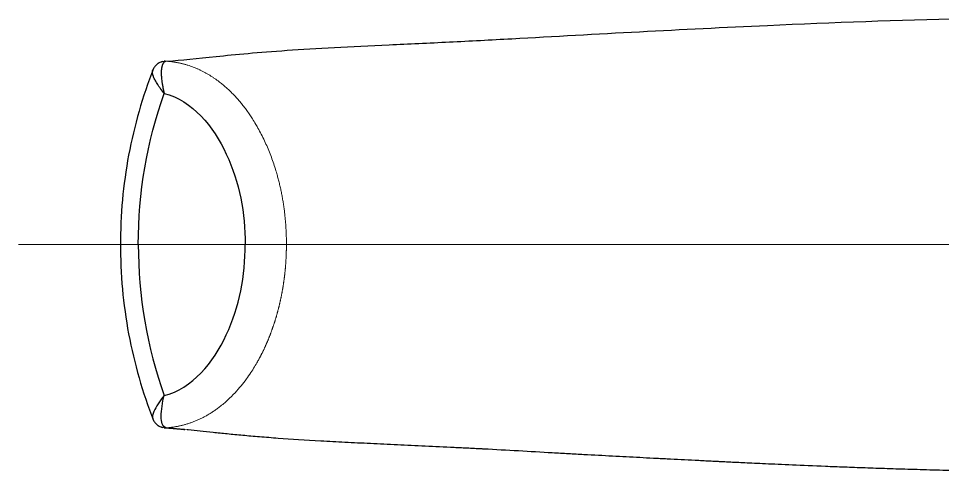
# Model space of a CAD drawing. Header units: millimetres. Extents: x 2151 to 2745, y 1423 to 1843.
# Drawn here: x 2367.58 to 2413.26, y 1724.39 to 1746.71 of the extents above; entities that cross this region are included whole.
import ezdxf

# ---------------------------------------------------------------- set-up
doc = ezdxf.new("R2010")
doc.units = ezdxf.units.MM
doc.linetypes.add('CENTERX2', pattern=[101.6, 63.5, -12.7, 12.7, -12.7])
doc.layers.add('CENTER', color=1, linetype='CENTERX2', lineweight=15)

msp = doc.modelspace()

# ---------------------------------------------------------------- linework, layer by layer
at = {"linetype": 'Continuous', "lineweight": 25}
for centre, major_axis, start_param, end_param in [((2374.85, 1744), (0.144, -0.582), 3.147279, 3.287297), ((2374.85, 1727.094), (0.144, 0.582), 2.995888, 3.135906)]:
    msp.add_ellipse(centre, major_axis=major_axis, ratio=0.929379, start_param=start_param, end_param=end_param, dxfattribs=at)
at = {"linetype": 'Continuous', "lineweight": 18}
for centre, major_axis, start_param, end_param in [((2374.85, 1744), (0.144, -0.582), 2.844074, 3.147279), ((2374.85, 1727.094), (0.144, 0.582), 3.135906, 3.439111)]:
    msp.add_ellipse(centre, major_axis=major_axis, ratio=0.929379, start_param=start_param, end_param=end_param, dxfattribs=at)
at = {"linetype": 'Continuous', "lineweight": 25}
for points, knots in [([(2374.953, 1744.604), (2375.638, 1744.652), (2376.407, 1744.736), (2378.311, 1744.932), (2379.442, 1745.041), (2381.569, 1745.185), (2382.359, 1745.232), (2384.045, 1745.322), (2384.944, 1745.366), (2386.858, 1745.455), (2387.867, 1745.5), (2389.9, 1745.599), (2390.931, 1745.653), (2394.053, 1745.827), (2396.17, 1745.947), (2400.381, 1746.167), (2402.49, 1746.273), (2407.86, 1746.518), (2411.086, 1746.634), (2414.276, 1746.708)], [0, 0, 0, 0, 0.130163, 0.130163, 0.263147, 0.263147, 0.329639, 0.329639, 0.39613, 0.39613, 0.462622, 0.462622, 0.529114, 0.529114, 0.662097, 0.662097, 0.795081, 0.795081, 1, 1, 1, 1]), ([(2374.705, 1744.582), (2374.643, 1744.566), (2374.529, 1744.521), (2374.384, 1744.412), (2374.277, 1744.276), (2374.23, 1744.176), (2374.212, 1744.125)], [0, 0, 0, 0, 0.266406, 0.527519, 0.773891, 1, 1, 1, 1]), ([(2374.871, 1744.596), (2374.868, 1744.595), (2374.864, 1744.594), (2374.857, 1744.592), (2374.85, 1744.59), (2374.843, 1744.587), (2374.836, 1744.585), (2374.83, 1744.582), (2374.823, 1744.578), (2374.817, 1744.575), (2374.81, 1744.571), (2374.804, 1744.567), (2374.798, 1744.562), (2374.792, 1744.558), (2374.786, 1744.553), (2374.78, 1744.548), (2374.774, 1744.542), (2374.769, 1744.537), (2374.763, 1744.531), (2374.758, 1744.525), (2374.752, 1744.518), (2374.747, 1744.511), (2374.742, 1744.504), (2374.737, 1744.497), (2374.732, 1744.489), (2374.727, 1744.482), (2374.722, 1744.473), (2374.718, 1744.465), (2374.713, 1744.456), (2374.709, 1744.447), (2374.705, 1744.438), (2374.701, 1744.429), (2374.697, 1744.419), (2374.693, 1744.409), (2374.689, 1744.399), (2374.685, 1744.388), (2374.682, 1744.378), (2374.679, 1744.367), (2374.675, 1744.355), (2374.672, 1744.344), (2374.669, 1744.332), (2374.666, 1744.32), (2374.664, 1744.308), (2374.661, 1744.295), (2374.659, 1744.282), (2374.656, 1744.27), (2374.654, 1744.256), (2374.652, 1744.243), (2374.65, 1744.229), (2374.648, 1744.215), (2374.647, 1744.201), (2374.645, 1744.187), (2374.644, 1744.172), (2374.643, 1744.158), (2374.642, 1744.143), (2374.641, 1744.128), (2374.64, 1744.112), (2374.639, 1744.097), (2374.639, 1744.081), (2374.638, 1744.036), (2374.638, 1743.957), (2374.644, 1743.838), (2374.656, 1743.709), (2374.671, 1743.59), (2374.687, 1743.483), (2374.702, 1743.391), (2374.716, 1743.319), (2374.725, 1743.27), (2374.73, 1743.246), (2374.735, 1743.223), (2374.739, 1743.202), (2374.743, 1743.181), (2374.747, 1743.162), (2374.751, 1743.144), (2374.754, 1743.127), (2374.758, 1743.111), (2374.761, 1743.097), (2374.764, 1743.083), (2374.767, 1743.071), (2374.769, 1743.06), (2374.771, 1743.05), (2374.773, 1743.041), (2374.775, 1743.033), (2374.777, 1743.026), (2374.778, 1743.021), (2374.78, 1743.016), (2374.78, 1743.013), (2374.781, 1743.01), (2374.782, 1743.009), (2374.782, 1743.009)], [0, 0, 0, 0, 0.007919, 0.015869, 0.023849, 0.03186, 0.0399, 0.04797, 0.05607, 0.064199, 0.072358, 0.080545, 0.088762, 0.097007, 0.105279, 0.11358, 0.121909, 0.130264, 0.138647, 0.147056, 0.155491, 0.163952, 0.172439, 0.18095, 0.189486, 0.198046, 0.206629, 0.215236, 0.223865, 0.232517, 0.24119, 0.249884, 0.258599, 0.267335, 0.276089, 0.284863, 0.293656, 0.302466, 0.311293, 0.320138, 0.328998, 0.337874, 0.346765, 0.355671, 0.36459, 0.373522, 0.382467, 0.391424, 0.400392, 0.40937, 0.418359, 0.427357, 0.436363, 0.445378, 0.4544, 0.463429, 0.472464, 0.481505, 0.49055, 0.4996, 0.558647, 0.620154, 0.683837, 0.749366, 0.789211, 0.830969, 0.874477, 0.885622, 0.896211, 0.906253, 0.915753, 0.924717, 0.933153, 0.941064, 0.948458, 0.955339, 0.961713, 0.967584, 0.972956, 0.977834, 0.982221, 0.986121, 0.989537, 0.992472, 0.994927, 0.996906, 0.998409, 0.999439, 1, 1, 1, 1]), ([(2374.253, 1744.237), (2373.983, 1743.546), (2373.509, 1742.146), (2372.994, 1739.97), (2372.686, 1737.745), (2372.619, 1736.249), (2372.621, 1735.494)], [0, 0, 0, 0, 0.249997, 0.499229, 0.748827, 1, 1, 1, 1]), ([(2374.782, 1743.009), (2374.782, 1743.009), (2374.781, 1743.009), (2374.781, 1743.01), (2374.78, 1743.011), (2374.779, 1743.013), (2374.777, 1743.015), (2374.775, 1743.018), (2374.773, 1743.021), (2374.77, 1743.024), (2374.767, 1743.028), (2374.763, 1743.033), (2374.759, 1743.037), (2374.755, 1743.043), (2374.751, 1743.048), (2374.746, 1743.055), (2374.741, 1743.061), (2374.735, 1743.068), (2374.729, 1743.076), (2374.723, 1743.084), (2374.716, 1743.092), (2374.709, 1743.101), (2374.702, 1743.111), (2374.694, 1743.121), (2374.686, 1743.131), (2374.678, 1743.142), (2374.67, 1743.153), (2374.661, 1743.165), (2374.651, 1743.177), (2374.642, 1743.19), (2374.632, 1743.203), (2374.622, 1743.217), (2374.612, 1743.231), (2374.601, 1743.246), (2374.578, 1743.278), (2374.544, 1743.326), (2374.503, 1743.386), (2374.453, 1743.463), (2374.398, 1743.553), (2374.342, 1743.653), (2374.296, 1743.744), (2374.269, 1743.807), (2374.253, 1743.848), (2374.245, 1743.871), (2374.237, 1743.893), (2374.23, 1743.914), (2374.224, 1743.935), (2374.219, 1743.955), (2374.215, 1743.975), (2374.211, 1743.994), (2374.208, 1744.012), (2374.206, 1744.029), (2374.205, 1744.046), (2374.204, 1744.062), (2374.204, 1744.078), (2374.205, 1744.093), (2374.207, 1744.107), (2374.21, 1744.12), (2374.213, 1744.133), (2374.217, 1744.145), (2374.221, 1744.156), (2374.227, 1744.166), (2374.233, 1744.176), (2374.237, 1744.182), (2374.24, 1744.185)], [0, 0, 0, 0, 0.000204, 0.000698, 0.001486, 0.002566, 0.00394, 0.005607, 0.00757, 0.009828, 0.012382, 0.015232, 0.018381, 0.021829, 0.025576, 0.029625, 0.033977, 0.038633, 0.043594, 0.048862, 0.054439, 0.060326, 0.066526, 0.073039, 0.079869, 0.087017, 0.094484, 0.102274, 0.110389, 0.118829, 0.127599, 0.136699, 0.146133, 0.155902, 0.166008, 0.210546, 0.251951, 0.290081, 0.368407, 0.442932, 0.51329, 0.579194, 0.599119, 0.618999, 0.638831, 0.658609, 0.67833, 0.697989, 0.717581, 0.737103, 0.756548, 0.775914, 0.795195, 0.814387, 0.833487, 0.85249, 0.871393, 0.89019, 0.90888, 0.927458, 0.94592, 0.964264, 0.982487, 1, 1, 1, 1]), ([(2374.782, 1743.009), (2376.175, 1742.653), (2377.212, 1741.398), (2378.501, 1738.626), (2378.793, 1737.084), (2378.793, 1735.547)], [0, 0, 0, 0, 0.5, 0.5, 1, 1, 1, 1]), ([(2372.621, 1735.6), (2372.619, 1734.845), (2372.686, 1733.349), (2372.994, 1731.123), (2373.509, 1728.948), (2373.983, 1727.548), (2374.253, 1726.857)], [0, 0, 0, 0, 0.251173, 0.500771, 0.750003, 1, 1, 1, 1]), ([(2374.782, 1728.085), (2376.175, 1728.441), (2377.212, 1729.696), (2378.501, 1732.468), (2378.793, 1734.009), (2378.793, 1735.547)], [0, 0, 0, 0, 0.5, 0.5, 1, 1, 1, 1]), ([(2374.782, 1728.085), (2374.564, 1727.813), (2374.375, 1727.533), (2374.215, 1727.159), (2374.19, 1727.037), (2374.216, 1726.956)], [0, 0, 0, 0, 0.620576, 0.620576, 1, 1, 1, 1]), ([(2374.871, 1726.498), (2374.706, 1726.536), (2374.638, 1726.768), (2374.638, 1727.371), (2374.7, 1727.735), (2374.782, 1728.085)], [0, 0, 0, 0, 0.5, 0.5, 1, 1, 1, 1]), ([(2374.212, 1726.969), (2374.23, 1726.918), (2374.277, 1726.818), (2374.384, 1726.682), (2374.529, 1726.572), (2374.643, 1726.527), (2374.705, 1726.512)], [0, 0, 0, 0, 0.226109, 0.472481, 0.733594, 1, 1, 1, 1]), ([(2375.916, 1726.407), (2375.934, 1726.405), (2375.952, 1726.404), (2376.351, 1726.365), (2376.862, 1726.311), (2377.432, 1726.253), (2377.664, 1726.229), (2377.783, 1726.217), (2378.147, 1726.181), (2378.654, 1726.132), (2379.349, 1726.071), (2379.798, 1726.035), (2380.104, 1726.012), (2380.889, 1725.953), (2381.767, 1725.898), (2382.721, 1725.844), (2382.915, 1725.833), (2383.312, 1725.812), (2383.917, 1725.78), (2384.975, 1725.728), (2385.864, 1725.686), (2386.541, 1725.655), (2386.769, 1725.644), (2387.228, 1725.623), (2387.922, 1725.59), (2388.87, 1725.545), (2389.719, 1725.503), (2390.149, 1725.481), (2390.365, 1725.47), (2390.473, 1725.465), (2390.528, 1725.462), (2390.555, 1725.46), (2390.568, 1725.46), (2390.575, 1725.459), (2390.578, 1725.459), (2390.58, 1725.459), (2390.581, 1725.459), (2390.581, 1725.459), (2390.582, 1725.459), (2391.715, 1725.399), (2392.886, 1725.332), (2394.243, 1725.255), (2394.509, 1725.24), (2395.027, 1725.211), (2395.782, 1725.169), (2396.487, 1725.131), (2397.403, 1725.082), (2397.849, 1725.059), (2398.519, 1725.024), (2398.742, 1725.013), (2399.079, 1724.996), (2399.192, 1724.99), (2399.418, 1724.978), (2399.986, 1724.949), (2400.796, 1724.908), (2401.617, 1724.867), (2402.029, 1724.846), (2402.235, 1724.836), (2402.338, 1724.831), (2402.39, 1724.829), (2402.415, 1724.827), (2402.428, 1724.827), (2402.435, 1724.826), (2402.438, 1724.826), (2402.44, 1724.826), (2402.44, 1724.826), (2402.441, 1724.826), (2402.441, 1724.826), (2402.441, 1724.826), (2402.441, 1724.826), (2402.508, 1724.823), (2402.629, 1724.817), (2402.892, 1724.804), (2402.994, 1724.799), (2403.224, 1724.788), (2403.353, 1724.782), (2403.638, 1724.768), (2403.793, 1724.761), (2404.132, 1724.745), (2404.314, 1724.737), (2404.9, 1724.71), (2405.344, 1724.69), (2406.334, 1724.647), (2406.881, 1724.624), (2407.78, 1724.588), (2408.092, 1724.576), (2408.743, 1724.551), (2409.082, 1724.539), (2409.786, 1724.514), (2410.151, 1724.501), (2410.907, 1724.477), (2411.298, 1724.465), (2412.105, 1724.441), (2412.521, 1724.429), (2413.379, 1724.407), (2413.821, 1724.396), (2414.275, 1724.385)], [0, 0, 0, 0, 0.003173, 0.003173, 0.069628, 0.086242, 0.086242, 0.102856, 0.102856, 0.136083, 0.169311, 0.185925, 0.185925, 0.202539, 0.268994, 0.268994, 0.285607, 0.285607, 0.302221, 0.335449, 0.368676, 0.368676, 0.38529, 0.38529, 0.401904, 0.435131, 0.451745, 0.460052, 0.464206, 0.466282, 0.467321, 0.46784, 0.468099, 0.468229, 0.468294, 0.468327, 0.468343, 0.468343, 0.468359, 0.468359, 0.534814, 0.534814, 0.551428, 0.551428, 0.568042, 0.601269, 0.601269, 0.634497, 0.634497, 0.651111, 0.651111, 0.659418, 0.659418, 0.667724, 0.700952, 0.717566, 0.725873, 0.730026, 0.732103, 0.733141, 0.73366, 0.73392, 0.73405, 0.734115, 0.734147, 0.734163, 0.734171, 0.734175, 0.734175, 0.73418, 0.73418, 0.767407, 0.767407, 0.784021, 0.784021, 0.800635, 0.800635, 0.817248, 0.817248, 0.833862, 0.833862, 0.86709, 0.86709, 0.900317, 0.900317, 0.916931, 0.916931, 0.933545, 0.933545, 0.950159, 0.950159, 0.966772, 0.966772, 0.983386, 0.983386, 1, 1, 1, 1])]:
    msp.add_open_spline(points, degree=3, knots=knots, dxfattribs=at)
for points, degree in [([(2374.837, 1744.6), (2374.789, 1744.596)], 1), ([(2373.506, 1735.547), (2373.506, 1738.085), (2373.937, 1740.619), (2374.782, 1743.009)], 3), ([(2373.506, 1735.547), (2373.506, 1733.009), (2373.937, 1730.475), (2374.782, 1728.085)], 3), ([(2374.789, 1726.498), (2375.228, 1726.471), (2375.8, 1726.413)], 2)]:
    msp.add_open_spline(points, degree=degree, dxfattribs=at)
at = {"linetype": 'Continuous', "lineweight": 18}
for points in [[(2374.908, 1744.601), (2374.896, 1744.601), (2374.883, 1744.599), (2374.871, 1744.596)], [(2374.908, 1744.601), (2374.923, 1744.602), (2374.938, 1744.603), (2374.953, 1744.604)], [(2374.908, 1726.492), (2374.896, 1726.493), (2374.883, 1726.495), (2374.871, 1726.498)], [(2374.908, 1726.492), (2375.224, 1726.471), (2375.557, 1726.442), (2375.916, 1726.407)]]:
    msp.add_open_spline(points, degree=3, dxfattribs=at)
msp.add_rational_spline([(2380.827, 1735.547), (2380.827, 1737.432), (2380.453, 1739.313), (2379.111, 1741.903), (2378.522, 1742.733), (2377.327, 1743.74), (2376.871, 1744.034), (2375.904, 1744.443), (2375.402, 1744.56), (2374.908, 1744.601)], [0.999999650126, 0.999999650375, 0.999999652047, 0.999999663493, 0.999999669263, 0.999999678331, 0.999999680939, 0.999999686521, 0.999999689493, 0.999999691726], degree=3, knots=[0, 0, 0, 0, 0.500033, 0.500033, 0.753031, 0.753031, 0.87953, 0.87953, 1, 1, 1, 1], dxfattribs=at)
msp.add_open_spline([(2380.827, 1735.547), (2380.827, 1735.529), (2380.827, 1735.494), (2380.826, 1735.441), (2380.826, 1735.388), (2380.825, 1735.335), (2380.824, 1735.282), (2380.823, 1735.229), (2380.821, 1735.176), (2380.82, 1735.124), (2380.818, 1735.071), (2380.816, 1735.018), (2380.814, 1734.966), (2380.811, 1734.913), (2380.809, 1734.86), (2380.806, 1734.808), (2380.803, 1734.755), (2380.8, 1734.703), (2380.796, 1734.651), (2380.792, 1734.598), (2380.789, 1734.546), (2380.784, 1734.494), (2380.78, 1734.442), (2380.776, 1734.39), (2380.771, 1734.338), (2380.766, 1734.286), (2380.761, 1734.234), (2380.756, 1734.182), (2380.75, 1734.13), (2380.744, 1734.078), (2380.738, 1734.027), (2380.732, 1733.975), (2380.726, 1733.924), (2380.719, 1733.872), (2380.713, 1733.821), (2380.706, 1733.769), (2380.698, 1733.718), (2380.691, 1733.667), (2380.683, 1733.616), (2380.676, 1733.565), (2380.668, 1733.514), (2380.66, 1733.463), (2380.651, 1733.412), (2380.643, 1733.361), (2380.634, 1733.31), (2380.625, 1733.26), (2380.616, 1733.209), (2380.606, 1733.159), (2380.597, 1733.108), (2380.587, 1733.058), (2380.577, 1733.008), (2380.567, 1732.957), (2380.557, 1732.907), (2380.546, 1732.857), (2380.535, 1732.807), (2380.524, 1732.758), (2380.513, 1732.708), (2380.502, 1732.658), (2380.49, 1732.609), (2380.479, 1732.559), (2380.467, 1732.51), (2380.454, 1732.461), (2380.442, 1732.411), (2380.43, 1732.362), (2380.417, 1732.313), (2380.404, 1732.264), (2380.391, 1732.216), (2380.378, 1732.167), (2380.364, 1732.118), (2380.35, 1732.07), (2380.337, 1732.021), (2380.322, 1731.973), (2380.308, 1731.925), (2380.294, 1731.877), (2380.279, 1731.829), (2380.264, 1731.781), (2380.249, 1731.733), (2380.234, 1731.685), (2380.218, 1731.638), (2380.203, 1731.59), (2380.187, 1731.543), (2380.171, 1731.496), (2380.155, 1731.449), (2380.138, 1731.402), (2380.122, 1731.355), (2380.105, 1731.308), (2380.088, 1731.261), (2380.071, 1731.215), (2380.054, 1731.169), (2380.036, 1731.122), (2380.018, 1731.076), (2380, 1731.03), (2379.982, 1730.984), (2379.964, 1730.939), (2379.946, 1730.893), (2379.927, 1730.848), (2379.908, 1730.802), (2379.889, 1730.757), (2379.87, 1730.712), (2379.85, 1730.667), (2379.831, 1730.622), (2379.811, 1730.578), (2379.791, 1730.533), (2379.771, 1730.489), (2379.75, 1730.445), (2379.73, 1730.401), (2379.709, 1730.357), (2379.688, 1730.313), (2379.667, 1730.269), (2379.645, 1730.226), (2379.624, 1730.183), (2379.602, 1730.14), (2379.58, 1730.097), (2379.558, 1730.054), (2379.536, 1730.011), (2379.513, 1729.969), (2379.491, 1729.926), (2379.468, 1729.884), (2379.445, 1729.842), (2379.422, 1729.8), (2379.358, 1729.687), (2379.242, 1729.49), (2379.061, 1729.205), (2378.843, 1728.892), (2378.584, 1728.558), (2378.28, 1728.209), (2377.924, 1727.855), (2377.636, 1727.611), (2377.442, 1727.465), (2377.366, 1727.41), (2377.29, 1727.356), (2377.214, 1727.304), (2377.138, 1727.254), (2377.061, 1727.206), (2376.984, 1727.159), (2376.908, 1727.115), (2376.831, 1727.071), (2376.754, 1727.03), (2376.677, 1726.99), (2376.601, 1726.952), (2376.524, 1726.916), (2376.448, 1726.881), (2376.371, 1726.848), (2376.295, 1726.817), (2376.219, 1726.787), (2376.143, 1726.759), (2376.067, 1726.732), (2375.992, 1726.707), (2375.917, 1726.683), (2375.842, 1726.661), (2375.767, 1726.641), (2375.693, 1726.621), (2375.619, 1726.604), (2375.546, 1726.587), (2375.473, 1726.572), (2375.4, 1726.558), (2375.329, 1726.545), (2375.257, 1726.533), (2375.186, 1726.523), (2375.116, 1726.514), (2375.046, 1726.506), (2374.977, 1726.498), (2374.931, 1726.494), (2374.908, 1726.492)], degree=3, knots=[0, 0, 0, 0, 0.004361, 0.008719, 0.013074, 0.017426, 0.021775, 0.026122, 0.030465, 0.034806, 0.039144, 0.043479, 0.047812, 0.052141, 0.056468, 0.060792, 0.065112, 0.069431, 0.073746, 0.078058, 0.082368, 0.086674, 0.090978, 0.095279, 0.099577, 0.103873, 0.108165, 0.112455, 0.116742, 0.121026, 0.125307, 0.129586, 0.133862, 0.138135, 0.142405, 0.146672, 0.150937, 0.155199, 0.159458, 0.163714, 0.167968, 0.172218, 0.176466, 0.180711, 0.184954, 0.189193, 0.19343, 0.197664, 0.201895, 0.206123, 0.210348, 0.214571, 0.21879, 0.223007, 0.227221, 0.231432, 0.23564, 0.239846, 0.244048, 0.248248, 0.252445, 0.256638, 0.260829, 0.265018, 0.269203, 0.273385, 0.277565, 0.281742, 0.285916, 0.290087, 0.294255, 0.29842, 0.302583, 0.306742, 0.310899, 0.315053, 0.319204, 0.323351, 0.327496, 0.331638, 0.335777, 0.339913, 0.344045, 0.348175, 0.352301, 0.356424, 0.360544, 0.364661, 0.368775, 0.372885, 0.376992, 0.381096, 0.385197, 0.389294, 0.393389, 0.39748, 0.401567, 0.405652, 0.409733, 0.413811, 0.417885, 0.421957, 0.426025, 0.430089, 0.434151, 0.438209, 0.442264, 0.446316, 0.450365, 0.45441, 0.458452, 0.462491, 0.466526, 0.470558, 0.474586, 0.478611, 0.482633, 0.486651, 0.490666, 0.494677, 0.498684, 0.523513, 0.552013, 0.58417, 0.619978, 0.6594, 0.702381, 0.748901, 0.757126, 0.765287, 0.773384, 0.781417, 0.789387, 0.797293, 0.805136, 0.812915, 0.820631, 0.828284, 0.835875, 0.843403, 0.85087, 0.858276, 0.86562, 0.872904, 0.880128, 0.887293, 0.894399, 0.901446, 0.908434, 0.915364, 0.922234, 0.929046, 0.935798, 0.94249, 0.949123, 0.955696, 0.962208, 0.96866, 0.975051, 0.981381, 0.987649, 0.993856, 1, 1, 1, 1], dxfattribs=at)
at = {"layer": 'CENTER'}
msp.add_line((2367.582, 1735.547), (2520.335, 1735.547), dxfattribs=at)

doc.saveas('drawing.dxf')
